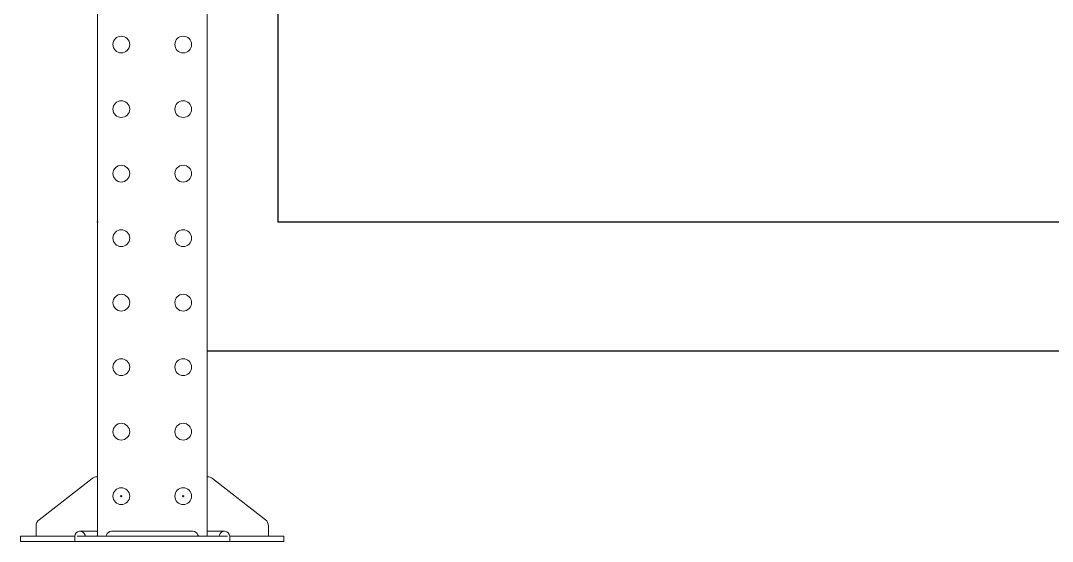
# Model space of a CAD drawing. Header units: millimetres. Extents: x -380 to 34475, y -4 to 3612.
# Drawn here: x 13364 to 14164, y -4 to 400 of the extents above; entities that cross this region are included whole.
import ezdxf

# ---------------------------------------------------------------- set-up
doc = ezdxf.new("R2010")
doc.units = ezdxf.units.MM
doc.header["$LTSCALE"] = 0.5
doc.layers.add('Видимый контур (ГОСТ)', color=7, linetype='Continuous', lineweight=0)

# ---------------------------------------------------------------- blocks, each defined once
blk = doc.blocks.new('*U41')
at = {"layer": 'Видимый контур (ГОСТ)'}
blk.add_lwpolyline([(0, 0), (85, 0), (85, 3000), (0, 3000)], close=True, dxfattribs=at)
for centre in [(18.5, 381), (66.5, 381), (18.5, 331), (66.5, 331), (18.5, 281), (66.5, 281), (18.5, 231), (66.5, 231), (18.5, 181), (66.5, 181), (18.5, 131), (66.5, 131), (18.5, 81), (66.5, 81), (18.5, 31), (66.5, 31)]:
    blk.add_circle(centre, 6.5, dxfattribs=at)
blk = doc.blocks.new('SlideOporaFront1400')
at = {"layer": 'Видимый контур (ГОСТ)'}
for p, q in [((14.32, 16.8), (55.38, 48.74)), ((59.06, 50), (59.5, 50)), ((144.5, 50), (144.94, 50)), ((148.62, 48.74), (189.68, 16.8)), ((12, 4), (12, 12.07)), ((192, 12.07), (192, 4)), ((0, 4), (0, 0)), ((0, 4), (42, 4)), ((204, 0), (0, 0)), ((42, 0), (42, 3.93)), ((43.8, 4), (58, 4)), ((59.5, 7.8), (46, 7.8)), ((146, 4), (58, 4)), ((133.47, 7.8), (70.53, 7.8)), ((158, 7.8), (144.5, 7.8)), ((146, 4), (160.2, 4)), ((162, 4), (204, 4)), ((162, 3.95), (162, 3.97)), ((162, 0), (162, 3.93)), ((204, 0), (204, 4))]:
    blk.add_line(p, q, dxfattribs=at)
for centre in [(78, 35), (126, 35)]:
    blk.add_circle(centre, 0.5, dxfattribs=at)
for centre, radius, start, end in [((59.06, 44), 6, 90, 127.87498), ((144.94, 44), 6, 52.12502, 90), ((18, 12.07), 6, 127.87498, 180), ((186, 12.07), 6, 0, 52.12502), ((46, 3.8), 4, 13.85277, 178.11115), ((50.86, 5), 1, 193.8724, 270), ((65.67, 5), 1, 270, 346.1276), ((70.53, 3.8), 4, 90, 166.1276), ((133.47, 3.8), 4, 13.8724, 90), ((138.33, 5), 1, 193.8724, 270), ((153.14, 5), 1, 270, 346.1276), ((158, 3.8), 4, 2.46821, 166.13652)]:
    blk.add_arc(centre, radius, start, end, dxfattribs=at)
blk.add_open_spline([(162, 3.95), (162, 3.95), (162, 3.95), (162, 3.95), (162, 3.95), (162, 3.94), (162, 3.94), (162, 3.94), (162, 3.94), (162, 3.94), (162, 3.94), (162, 3.94), (162, 3.94), (162, 3.94), (162, 3.94), (162, 3.94), (162, 3.94), (162, 3.93), (162, 3.93), (162, 3.93)], degree=3, knots=[0, 0, 0, 0, 0.00111733, 0.00111733, 0.00600575, 0.00600575, 0.01113572, 0.01113572, 0.01370783, 0.01370783, 0.01499053, 0.01499053, 0.01563389, 0.01563389, 0.01597022, 0.01597022, 0.01614881, 0.01614881, 0.01633703, 0.01633703, 0.01633703, 0.01633703], dxfattribs=at)

msp = doc.modelspace()

# ---------------------------------------------------------------- linework, layer by layer
for p, q in [((13563.95, 243.72), (13563.95, 549.08)), ((13563.95, 243.72), (14763.95, 243.72)), ((13508.95, 143.72), (14818.95, 143.72))]:
    msp.add_line(p, q)
for p in [(13423.95, 243.72), (13563.95, 243.72)]:
    msp.add_point(p)

# ---------------------------------------------------------------- block references
for name, p in [('*U41', (13423.95, 0)), ('SlideOporaFront1400', (13364.45, -4))]:
    msp.add_blockref(name, p)

doc.saveas('drawing.dxf')
